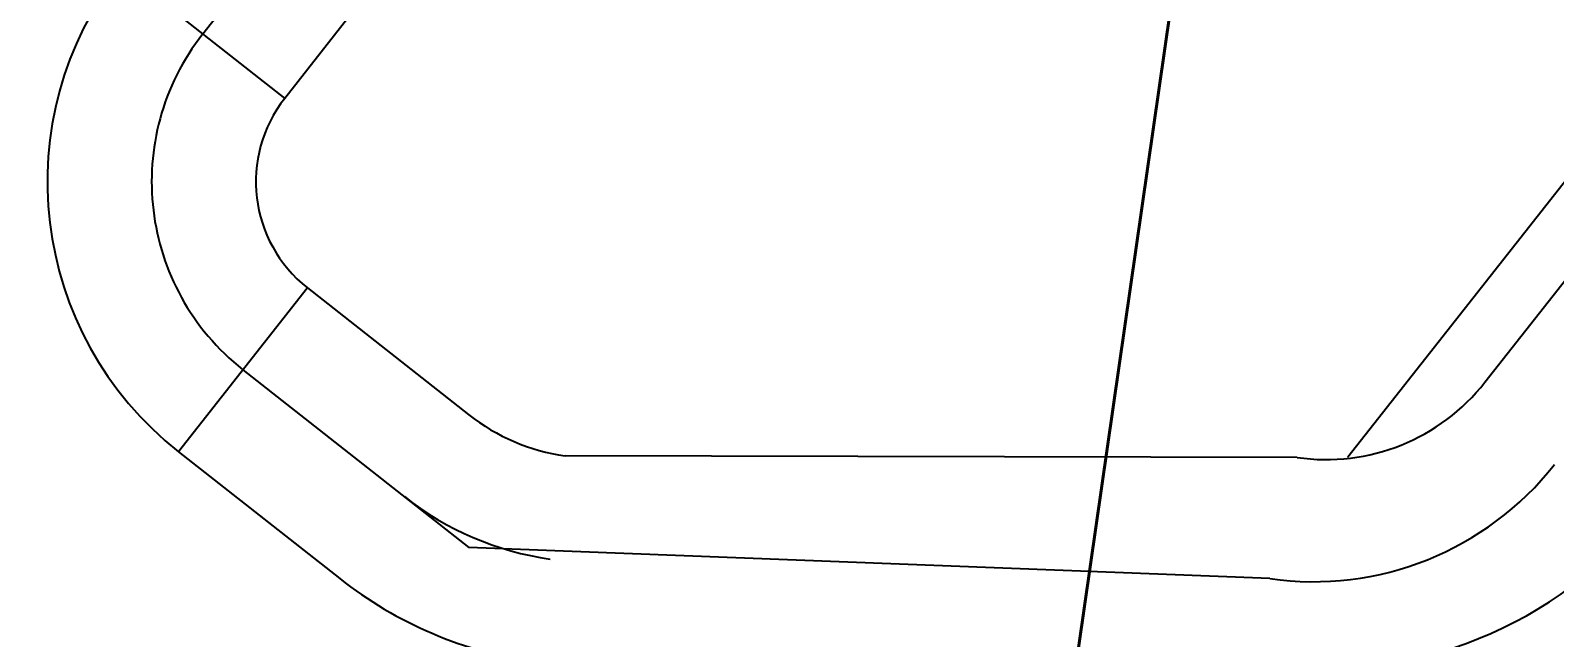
# Model space of a CAD drawing. Header units: millimetres. Extents: x 1145859089 to 1147511753, y -1047484727 to -1047247487.
# Drawn here: x 1146333116.7 to 1146333365.3, y -1047433807.7 to -1047433708.7 of the extents above; entities that cross this region are included whole.
import ezdxf
from ezdxf.xclip import XClip

# ---------------------------------------------------------------- set-up
doc = ezdxf.new("R2010")
doc.units = ezdxf.units.MM
doc.header["$LTSCALE"] = 100
doc.header["$MEASUREMENT"] = 0
doc.header["$XCLIPFRAME"] = 2
doc.linetypes.add('단지배치도$0$CENTER', pattern=[31, 30, -0.5, 0, -0.5])
doc.layers.get('0').update_dxf_attribs({"linetype": 'CONTINUOUS'})
for name, color, linetype in [('XREF', 135, 'CONTINUOUS'), ('단지배치도$0$S240910', 33, 'CONTINUOUS'), ('단지배치도$0$W240910', 135, 'CONTINUOUS')]:
    doc.layers.add(name, color=color, linetype=linetype)
doc.styles.add('단지배치도$0$WS1', font='romans.shx', dxfattribs={"width": 0.8, "bigfont": 'whgtxt.shx'})

# ---------------------------------------------------------------- blocks, each defined once
blk = doc.blocks.new('단지배치도$0$zw$9902')
at = {"layer": '단지배치도$0$W240910', "linetype": '단지배치도$0$CENTER', "ltscale": 20}
for p, q in [((64471.17, -62339.95), (64762.94, -61968.93)), ((64477.72, -62394.71), (64514.58, -62423.7)), ((64645.22, -62428.77), (64514.58, -62423.7))]:
    blk.add_line(p, q, dxfattribs=at)
at = {"layer": '단지배치도$0$W240910', "linetype": 'ByBlock', "ltscale": 20}
for p, q in [((64747.29, -62295.4), (64657.96, -62409)), ((64680.3, -62396.76), (64755.18, -62301.54)), ((64457.81, -62329.44), (64484.54, -62350.46)), ((64496.38, -62335.4), (64484.54, -62350.46)), ((64488.23, -62381.35), (64467.21, -62408.08)), ((64488.23, -62381.35), (64514.56, -62402.05)), ((64467.21, -62408.08), (64493.54, -62428.78)), ((64649.67, -62409.03), (64530.26, -62408.78))]:
    blk.add_line(p, q, dxfattribs=at)
for centre, radius, start, end in [((64501.83, -62364.06), 56, 141.8188, 231.8188), ((64501.83, -62364.06), 22, 141.8188, 231.8188), ((64654.36, -62376.36), 33, 261.8188, 321.8188), ((64534.95, -62376.11), 33, 231.8188, 261.8188), ((64642.27, -62396.66), 19.96, 321.1411, 321.8191), ((64654.36, -62376.36), 67, 261.8188, 321.8188), ((64534.95, -62376.11), 67, 231.8188, 261.8188)]:
    blk.add_arc(centre, radius, start, end, dxfattribs=at)
at = {"layer": '단지배치도$0$W240910', "linetype": '단지배치도$0$CENTER', "ltscale": 20}
for centre, radius, start, end in [((64501.83, -62364.06), 39, 141.8188, 231.8188), ((64652.33, -62379.28), 50, 261.8188, 321.8188), ((64534.95, -62376.11), 50, 231.8188, 261.8188)]:
    blk.add_arc(centre, radius, start, end, dxfattribs=at)
at = {"layer": '단지배치도$0$S240910', "style": '단지배치도$0$WS1', "width": 0.8}
blk.add_text('FH:32.00', height=1200, dxfattribs=at).set_placement((60354.83, -63274.83))
blk = doc.blocks.new('단지배치도')
blk.add_blockref('단지배치도$0$zw$9902', (141034.19, 142437.16))

msp = doc.modelspace()

# ---------------------------------------------------------------- block references
at = {"layer": 'XREF'}
ref = msp.add_blockref('단지배치도', (1146127639.433662, -1047513806.462535), dxfattribs=at)
XClip(ref).set_block_clipping_path([(72982.4064819524, 34919.7593965302), (360382.4067475507, 255319.7593436702)])

doc.saveas('drawing.dxf')
